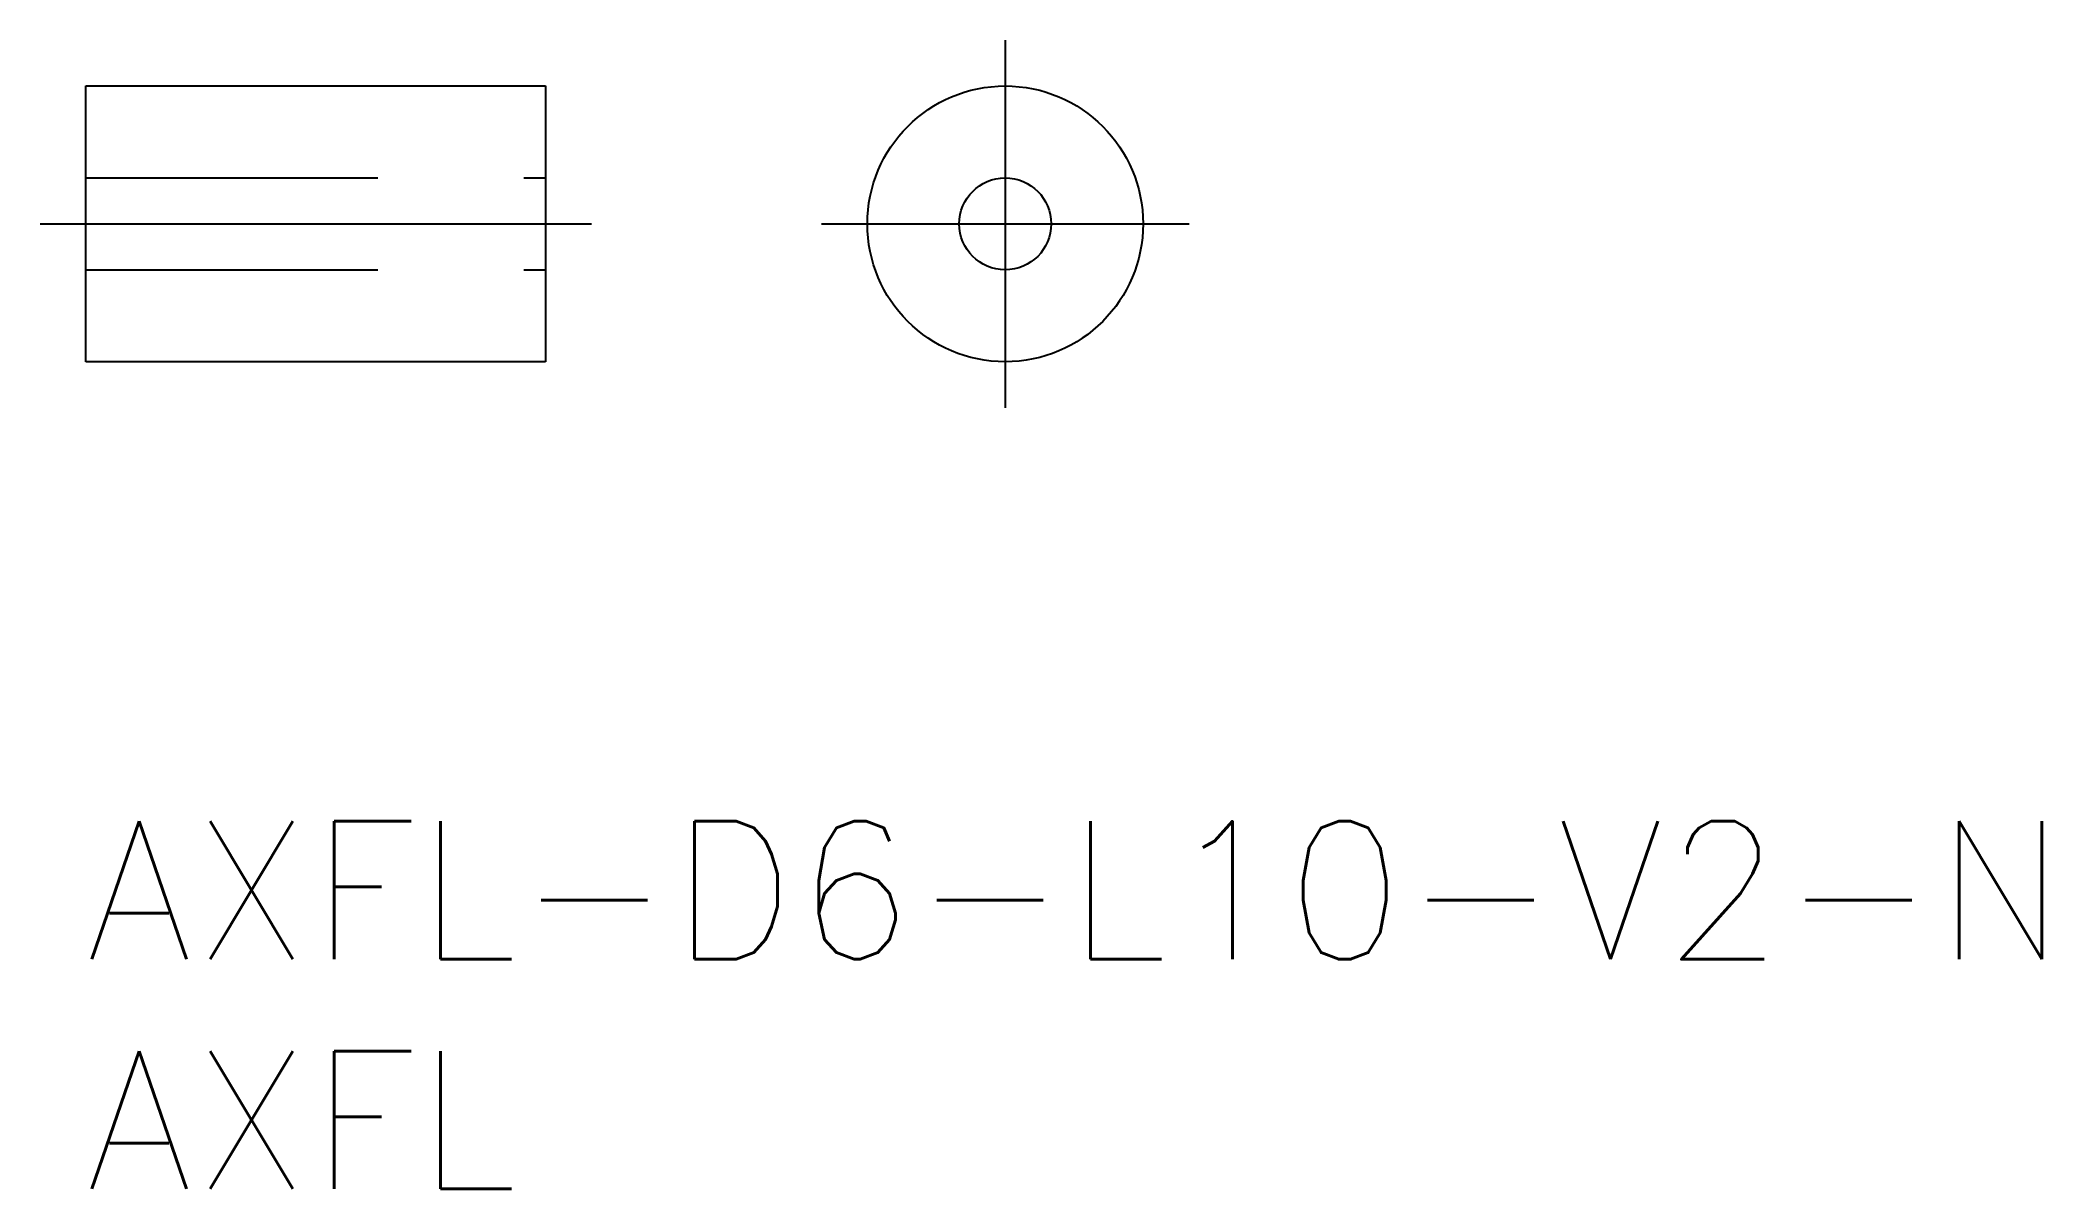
# Model space of a CAD drawing. Extents: x -1 to 42.6, y -8 to 17.
import ezdxf

# ---------------------------------------------------------------- set-up
doc = ezdxf.new("R2010")
doc.units = 0
doc.header["$LTSCALE"] = 0.5
doc.linetypes.add('CENTER', pattern=[50.8, 31.75, -6.35, 6.35, -6.35])
doc.linetypes.add('DASHED', pattern=[19.05, 12.7, -6.35])
for name, color, linetype in [('MSM_CENTER', 1, 'CENTER'), ('MSM_CONTINUOUS', 7, 'CONTINUOUS'), ('MSM_DASHED', 4, 'DASHED'), ('MSM_PART_NUMBER', 7, 'CONTINUOUS')]:
    doc.layers.add(name, color=color, linetype=linetype)
doc.styles.get("Standard").update_dxf_attribs({"font": 'txt.shx', "height": 1, "bigfont": 'bigfont.shx'})

# ---------------------------------------------------------------- blocks, each defined once
blk = doc.blocks.new('*U7')
at = {"layer": 'MSM_PART_NUMBER'}
blk.add_text('AXFL-D6-L10-V2-N', height=3, dxfattribs=at).set_placement((0, -3))
blk = doc.blocks.new('*U8')
at = {"layer": 'MSM_PART_NUMBER'}
blk.add_text('AXFL', height=3, dxfattribs=at).set_placement((0, -8))

msp = doc.modelspace()

# ---------------------------------------------------------------- linework, layer by layer
at = {"layer": 'MSM_CENTER'}
for p, q in [((20, 17), (20, 9)), ((-1, 13), (11, 13)), ((16, 13), (24, 13))]:
    msp.add_line(p, q, dxfattribs=at)
at = {"layer": 'MSM_CONTINUOUS'}
for p, q in [((0, 10), (0, 16)), ((0, 16), (10, 16)), ((10, 16), (10, 10)), ((10, 10), (0, 10))]:
    msp.add_line(p, q, dxfattribs=at)
for radius in [3, 1]:
    msp.add_circle((20, 13), radius, dxfattribs=at)
at = {"layer": 'MSM_DASHED'}
for p, q in [((0, 14), (10, 14)), ((0, 12), (10, 12))]:
    msp.add_line(p, q, dxfattribs=at)

# ---------------------------------------------------------------- block references
at = {"layer": 'MSM_CONTINUOUS'}
for name in ['*U7', '*U8']:
    msp.add_blockref(name, (0, 0), dxfattribs=at)

doc.saveas('drawing.dxf')
